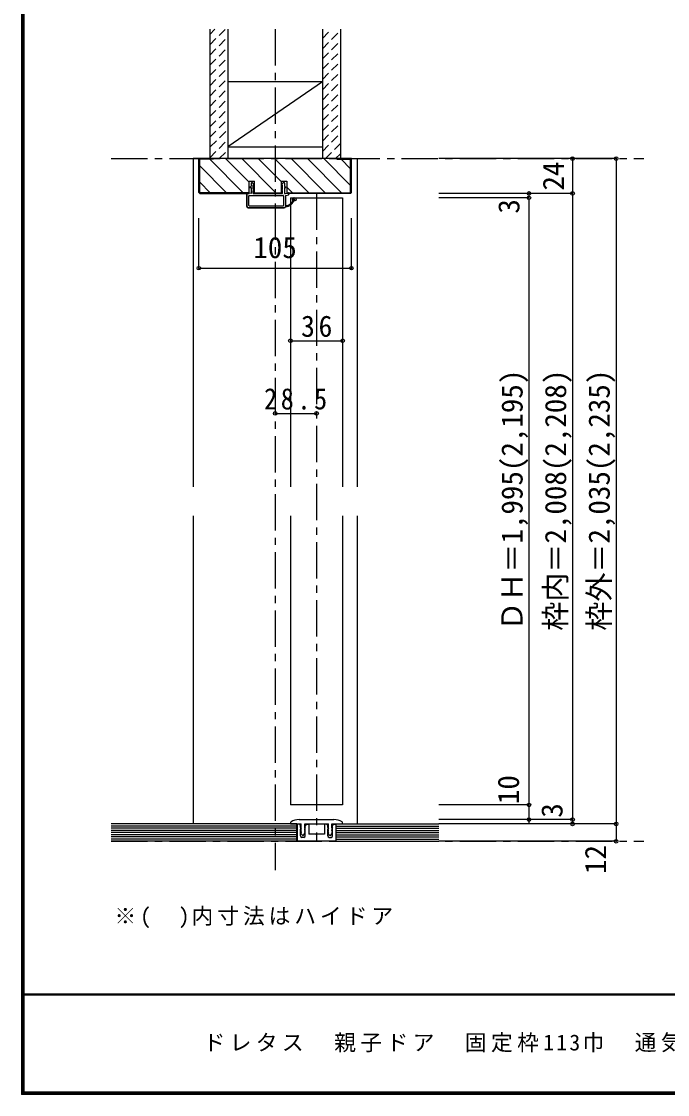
# Model space of a CAD drawing. Units: millimetres at full size, sheet at 1:5. Extents: x -973 to 977, y -718 to 696.
# Drawn here: x -973 to -528, y -701 to 38 of the extents above; entities that cross this region are included whole.
import ezdxf
from ezdxf.enums import TextEntityAlignment as Align

# ---------------------------------------------------------------- set-up
doc = ezdxf.new("R2010")
doc.units = ezdxf.units.MM
doc.header["$LTSCALE"] = 5
doc.header["$PDMODE"] = 32
doc.header["$PDSIZE"] = 2.5
doc.linetypes.add('CHAIN1', pattern=[8, 5, -1, 1, -1])
doc.linetypes.add('DASHED1', pattern=[1.8, 1.2, -0.6])
for name, color, linetype in [('0-0_補助線', 7, 'Continuous'), ('0-1_通り芯', 4, 'CHAIN1'), ('0-2_柱', 3, 'Continuous'), ('0-3_仕上げ', 7, 'Continuous'), ('0-4_枠', 3, 'Continuous'), ('0-6_扉', 6, 'Continuous'), ('0-7_金物', 7, 'Continuous'), ('0-A_文字', 3, 'Continuous'), ('0-B_寸法', 7, 'Continuous'), ('0-C_ハッチ', 4, 'DASHED1'), ('F-1_枠', 6, 'Continuous'), ('F-A_文字', 7, 'Continuous')]:
    doc.layers.add(name, color=color, linetype=linetype)
doc.styles.add('ＭＳ ゴシック', font='')
doc.styles.get('ＭＳ ゴシック').set_extended_font_data('MS Gothic')

# ---------------------------------------------------------------- blocks, each defined once
blk = doc.blocks.new('2')
at = {"layer": '0-0_補助線'}
for p, q in [((-9.846, -9.622), (-9.846, 15.078)), ((-8.846, 16.078), (0.354, 16.078)), ((-8.846, 15.878), (0.637, 15.878)), ((-8.446, 14.378), (-8.446, -8.922)), ((-8.146, 14.678), (-1.546, 14.678)), ((-1.246, 14.378), (-1.246, -8.922)), ((0.154, 11.653), (2.154, 11.653)), ((0.154, 11.653), (0.154, -8.497)), ((2.154, 10.953), (2.154, 11.653)), ((3.154, 11.653), (2.512, 10.83)), ((3.154, 11.653), (6.154, 11.653)), ((4.154, 13.753), (4.154, 13.053)), ((5.154, 13.053), (4.512, 13.876)), ((7.154, 13.053), (5.154, 13.053)), ((6.154, 10.953), (6.154, 11.653)), ((7.558, 12.258), (6.516, 10.835)), ((-1.48, -10.622), (-8.846, -10.622)), ((-1.546, -9.222), (-8.146, -9.222)), ((-1.189, -10.85), (-0.732, -12.694)), ((0.354, -12.922), (-0.441, -12.922)), ((0.154, -8.497), (2.154, -8.497)), ((4.154, -9.897), (0.154, -9.897)), ((0.154, -9.897), (0.154, -10.622)), ((0.154, -10.622), (0.645, -12.548)), ((2.154, -7.797), (2.154, -8.497)), ((3.154, -8.497), (2.512, -7.674)), ((3.154, -8.497), (6.154, -8.497)), ((4.154, -10.597), (4.154, -9.897)), ((5.154, -9.897), (4.512, -10.72)), ((7.154, -9.897), (5.154, -9.897)), ((6.154, -7.797), (6.154, -8.497)), ((7.558, -9.101), (6.516, -7.679))]:
    blk.add_line(p, q, dxfattribs=at)
for points in [[(-9.646, 15.078), (-9.646, -9.622), (-9.846, -9.622)], [(4.154, 13.053), (0.154, 13.053), (0.649, 15.723)]]:
    blk.add_lwpolyline(points, dxfattribs=at)
for centre, radius, start, end in [((-8.846, 15.078), 1, 90, 180), ((-8.846, 15.078), 0.8, 90, 180), ((0.354, 15.778), 0.3, 349.49875, 90), ((-8.146, 14.378), 0.3, 90, 180), ((-1.546, 14.378), 0.3, 0, 90), ((2.354, 10.953), 0.2, 180, 322.03043), ((4.354, 13.753), 0.2, 37.96957, 180), ((6.354, 10.953), 0.2, 180, 323.78053), ((7.154, 12.553), 0.5, 323.78053, 90), ((-8.846, -9.622), 1, 180, 270), ((-2.846, -10.72), 6, 179.06153, 259.29815), ((-8.146, -8.922), 0.3, 180, 270), ((-2.846, -10.72), 5.3, 178.93757, 259.29815), ((-1.546, -8.922), 0.3, 270, 0), ((-1.48, -10.922), 0.3, 13.9282, 90), ((-0.441, -12.622), 0.3, 193.9282, 270), ((0.354, -12.622), 0.3, 270, 14.29438), ((2.354, -7.797), 0.2, 37.96957, 180), ((4.354, -10.597), 0.2, 180, 322.03043), ((6.354, -7.797), 0.2, 36.21947, 180), ((7.154, -9.397), 0.5, 270, 36.21947), ((-3.896, -16.272), 0.35, 259.29815, 79.29815)]:
    blk.add_arc(centre, radius, start, end, dxfattribs=at)
blk.add_point((-3.896, -16.622), dxfattribs=at)

msp = doc.modelspace()

# ---------------------------------------------------------------- linework, layer by layer
at = {"layer": '0-1_通り芯'}
for p, q in [((-798.579, 32.5), (-798.579, -546.352)), ((-911.436, -56.5), (-544.722, -56.5)), ((-770.079, -80.5), (-770.079, -526.5)), ((-911.436, -526.5), (-544.722, -526.5))]:
    msp.add_line(p, q, dxfattribs=at)
at = {"layer": '0-2_柱', "color": 7}
msp.add_line((-831.079, -48.234), (-766.079, -3.5), dxfattribs=at)
at = {"layer": '0-2_柱'}
for p, q in [((-831.079, -3.5), (-766.079, -3.5)), ((-831.079, -48.5), (-766.079, -48.5))]:
    msp.add_line(p, q, dxfattribs=at)
at = {"layer": '0-3_仕上げ', "color": 2}
for p, q in [((-843.579, 32.5), (-843.579, -56.5)), ((-831.079, 32.5), (-831.079, -56.5)), ((-766.079, 32.5), (-766.079, -56.5)), ((-753.579, 32.5), (-753.579, -56.5)), ((-756.579, -514.5), (-685.722, -514.5)), ((-756.579, -526.5), (-756.579, -514.5)), ((-783.579, -526.5), (-911.436, -526.5)), ((-756.579, -526.5), (-685.722, -526.5))]:
    msp.add_line(p, q, dxfattribs=at)
at = {"layer": '0-3_仕上げ'}
for p, q in [((-783.579, -516), (-911.436, -516)), ((-756.579, -516), (-685.722, -516)), ((-783.579, -517.5), (-911.436, -517.5)), ((-783.579, -519), (-911.436, -519)), ((-783.579, -520.5), (-911.436, -520.5)), ((-783.579, -522), (-911.436, -522)), ((-783.579, -523.5), (-911.436, -523.5)), ((-756.579, -517.5), (-685.722, -517.5)), ((-756.579, -519), (-685.722, -519)), ((-756.579, -520.5), (-685.722, -520.5)), ((-756.579, -522), (-685.722, -522)), ((-756.579, -523.5), (-685.722, -523.5)), ((-783.579, -525), (-911.436, -525)), ((-756.579, -525), (-685.722, -525))]:
    msp.add_line(p, q, dxfattribs=at)
at = {"layer": '0-3_仕上げ', "color": 2}
msp.add_lwpolyline([(-783.579, -526.5), (-783.579, -514.5), (-911.436, -514.5)], dxfattribs=at)
at = {"layer": '0-4_枠', "color": 4}
for p, q in [((-851.079, -56.5), (-855.079, -56.5)), ((-855.079, -56.5), (-855.079, -282.5)), ((-746.079, -56.5), (-742.079, -56.5)), ((-742.079, -56.5), (-742.079, -282.5)), ((-855.079, -302.5), (-855.079, -514.5)), ((-742.079, -302.5), (-742.079, -514.5))]:
    msp.add_line(p, q, dxfattribs=at)
at = {"layer": '0-4_枠'}
for p, q in [((-746.079, -56.5), (-851.079, -56.5)), ((-850.579, -79.586), (-850.579, -57)), ((-841.079, -57), (-850.579, -57)), ((-841.079, -56.5), (-841.079, -57)), ((-756.079, -57), (-756.079, -56.5)), ((-756.079, -57), (-746.579, -57)), ((-746.579, -79.586), (-746.579, -57)), ((-816.579, -72), (-812.879, -72)), ((-816.579, -80.5), (-816.579, -72)), ((-812.879, -80.5), (-812.879, -72)), ((-794.279, -80.5), (-794.279, -72)), ((-850.165, -80), (-850.579, -79.586)), ((-850.372, -80.5), (-816.579, -80.5)), ((-816.579, -80), (-850.165, -80)), ((-812.879, -80), (-794.279, -80)), ((-812.879, -80.5), (-794.279, -80.5)), ((-790.579, -80), (-746.993, -80)), ((-746.786, -80.5), (-790.579, -80.5)), ((-746.993, -80), (-746.579, -79.586))]:
    msp.add_line(p, q, dxfattribs=at)
for points in [[(-850.372, -80.5), (-851.079, -79.793), (-851.079, -56.5)], [(-746.786, -80.5), (-746.079, -79.793), (-746.079, -56.5)], [(-794.279, -72), (-790.579, -72), (-790.579, -80.5)]]:
    msp.add_lwpolyline(points, dxfattribs=at)
at = {"layer": '0-6_扉'}
for p, q in [((-788.079, -83.5), (-752.079, -83.5)), ((-788.079, -83.5), (-788.079, -282.5)), ((-752.079, -83.5), (-752.079, -282.5)), ((-788.079, -302.5), (-788.079, -501.5)), ((-752.079, -302.5), (-752.079, -501.5)), ((-752.079, -501.5), (-788.079, -501.5))]:
    msp.add_line(p, q, dxfattribs=at)
at = {"layer": '0-7_金物'}
for p, q in [((-788.079, -514.5), (-788.079, -514.017)), ((-788.079, -514.5), (-780.729, -514.5)), ((-782.129, -514.8), (-783.579, -514.8)), ((-783.579, -526.5), (-783.579, -514.8)), ((-783.479, -514.8), (-783.479, -526.5)), ((-782.079, -511.5), (-758.079, -511.5)), ((-781.129, -517.05), (-781.129, -515.8)), ((-781.129, -517.05), (-780.922, -517.396)), ((-780.729, -517.5), (-780.729, -514.5)), ((-778.229, -517.5), (-778.229, -514.5)), ((-778.229, -514.5), (-761.929, -514.5)), ((-777.829, -517.05), (-778.036, -517.396)), ((-777.829, -517.05), (-777.829, -515.8)), ((-776.829, -514.8), (-775.479, -514.8)), ((-775.479, -514.8), (-775.479, -521.5)), ((-763.329, -514.8), (-764.679, -514.8)), ((-764.679, -514.8), (-764.679, -521.5)), ((-762.329, -517.05), (-762.329, -515.8)), ((-762.329, -517.05), (-762.122, -517.396)), ((-761.929, -517.5), (-761.929, -514.5)), ((-759.429, -517.5), (-759.429, -514.5)), ((-759.429, -514.5), (-752.079, -514.5)), ((-759.029, -517.05), (-759.236, -517.396)), ((-759.029, -517.05), (-759.029, -515.8)), ((-758.029, -514.8), (-756.579, -514.8)), ((-756.679, -514.8), (-756.679, -526.5)), ((-756.579, -526.5), (-756.579, -514.8)), ((-752.079, -514.5), (-752.079, -514.017)), ((-781.129, -518.05), (-780.922, -517.704)), ((-781.129, -522.8), (-781.129, -518.05)), ((-780.729, -517.5), (-780.936, -517.846)), ((-780.729, -519), (-780.936, -519.346)), ((-780.729, -520), (-780.936, -519.654)), ((-780.729, -520.5), (-780.936, -520.846)), ((-779.846, -522.34), (-780.899, -521.204)), ((-780.729, -520), (-780.729, -520.5)), ((-778.829, -523.8), (-780.129, -523.8)), ((-779.112, -522.34), (-778.059, -521.204)), ((-778.229, -517.5), (-778.022, -517.846)), ((-778.229, -518.5), (-778.022, -518.154)), ((-778.229, -519), (-778.229, -518.5)), ((-778.229, -519), (-778.022, -519.346)), ((-778.229, -520), (-778.022, -519.654)), ((-778.229, -520.5), (-778.229, -520)), ((-778.229, -520.5), (-778.022, -520.846)), ((-777.829, -518.05), (-778.036, -517.704)), ((-777.829, -522.8), (-777.829, -518.05)), ((-770.579, -521.5), (-775.479, -521.5)), ((-770.079, -522), (-770.579, -521.5)), ((-770.079, -522), (-769.579, -521.5)), ((-764.679, -521.5), (-769.579, -521.5)), ((-762.329, -518.05), (-762.122, -517.704)), ((-762.329, -522.8), (-762.329, -518.05)), ((-761.929, -517.5), (-762.136, -517.846)), ((-761.929, -518.5), (-762.136, -518.154)), ((-761.929, -519), (-762.136, -519.346)), ((-761.929, -520), (-762.136, -519.654)), ((-761.929, -520.5), (-762.136, -520.846)), ((-761.046, -522.34), (-762.099, -521.204)), ((-761.929, -519), (-761.929, -518.5)), ((-761.929, -520.5), (-761.929, -520)), ((-761.329, -523.8), (-760.029, -523.8)), ((-760.312, -522.34), (-759.259, -521.204)), ((-759.429, -517.5), (-759.222, -517.846)), ((-759.429, -519), (-759.222, -519.346)), ((-759.429, -520), (-759.222, -519.654)), ((-759.429, -520), (-759.429, -520.5)), ((-759.429, -520.5), (-759.222, -520.846)), ((-759.029, -518.05), (-759.236, -517.704)), ((-759.029, -522.8), (-759.029, -518.05)), ((-756.579, -526.5), (-783.579, -526.5))]:
    msp.add_line(p, q, dxfattribs=at)
for points in [[(-780.729, -519), (-780.729, -518.5), (-780.936, -518.154)], [(-759.429, -519), (-759.429, -518.5), (-759.222, -518.154)]]:
    msp.add_lwpolyline(points, dxfattribs=at)
for centre, radius, start, end in [((-787.079, -514.017), 1, 123.74899, 180), ((-782.079, -521.5), 10, 90, 123.74899), ((-782.129, -515.8), 1, 0, 90), ((-776.829, -515.8), 1, 90, 180), ((-763.329, -515.8), 1, 0, 90), ((-758.029, -515.8), 1, 90, 180), ((-758.079, -521.5), 10, 56.25101, 90), ((-753.079, -514.017), 1, 0, 56.25101), ((-780.129, -522.8), 1, 180, 270), ((-780.679, -518), 0.3, 149.05365, 210.94635), ((-780.679, -519.5), 0.3, 149.05365, 210.94635), ((-780.679, -521), 0.3, 149.05362, 222.83826), ((-781.179, -517.55), 0.3, 329.05368, 30.94635), ((-779.479, -522), 0.5, 222.83826, 317.16174), ((-778.829, -522.8), 1, 270, 0), ((-777.779, -517.55), 0.3, 149.05365, 210.94632), ((-778.279, -521), 0.3, 317.16174, 30.94632), ((-778.279, -518), 0.3, 329.05365, 30.94632), ((-778.279, -519.5), 0.3, 329.05365, 30.94632), ((-761.329, -522.8), 1, 180, 270), ((-761.879, -518), 0.3, 149.05366, 210.94634), ((-761.879, -519.5), 0.3, 149.05366, 210.94634), ((-761.879, -521), 0.3, 149.0537, 222.83827), ((-762.379, -517.55), 0.3, 329.05368, 30.94635), ((-760.679, -522), 0.5, 222.83827, 317.16174), ((-760.029, -522.8), 1, 270, 0), ((-758.979, -517.55), 0.3, 149.05365, 210.94632), ((-759.479, -521), 0.3, 317.16174, 30.94638), ((-759.479, -518), 0.3, 329.05365, 30.94635), ((-759.479, -519.5), 0.3, 329.05365, 30.94635)]:
    msp.add_arc(centre, radius, start, end, dxfattribs=at)
at = {"layer": '0-B_寸法', "color": 4}
for p, q in [((-563.722, -56.5), (-685.722, -56.5)), ((-593.722, -56.5), (-593.722, -514.5)), ((-563.722, -56.5), (-563.722, -526.5)), ((-593.722, -80.5), (-685.722, -80.5)), ((-623.722, -80.5), (-623.722, -514.5)), ((-623.722, -83.5), (-685.722, -83.5)), ((-851.079, -131.922), (-851.079, -97.4)), ((-788.079, -181.922), (-752.079, -181.922)), ((-798.579, -231.922), (-770.079, -231.922)), ((-623.722, -501.5), (-685.722, -501.5)), ((-593.722, -511.5), (-685.722, -511.5)), ((-563.722, -514.5), (-685.722, -514.5)), ((-563.722, -526.5), (-685.722, -526.5))]:
    msp.add_line(p, q, dxfattribs=at)
msp.add_lwpolyline([(-851.079, -131.922), (-746.079, -131.922), (-746.079, -97.4)], dxfattribs=at)
at = {"layer": '0-B_寸法'}
for p in [(-593.722, -56.5), (-563.722, -56.5), (-623.722, -80.5), (-593.722, -80.5), (-623.722, -83.5), (-851.079, -131.922), (-746.079, -131.922), (-788.079, -181.922), (-752.079, -181.922), (-798.579, -231.922), (-770.079, -231.922), (-623.722, -501.5), (-623.722, -511.5), (-593.722, -511.5), (-593.722, -514.5), (-563.722, -514.5), (-563.722, -526.5)]:
    msp.add_point(p, dxfattribs=at)
at = {"layer": '0-C_ハッチ'}
for p, q in [((-843.579, 28.96), (-840.039, 32.5)), ((-843.579, 21.889), (-832.968, 32.5)), ((-766.079, 26.252), (-759.831, 32.5)), ((-766.079, 19.181), (-753.579, 31.681)), ((-843.579, 14.818), (-831.079, 27.318)), ((-766.079, 12.11), (-753.579, 24.61)), ((-843.579, 7.747), (-831.079, 20.247)), ((-766.079, 5.039), (-753.579, 17.539)), ((-843.579, 0.676), (-831.079, 13.176)), ((-766.079, -2.032), (-753.579, 10.468)), ((-843.579, -6.395), (-831.079, 6.105)), ((-766.079, -9.103), (-753.579, 3.397)), ((-843.579, -13.466), (-831.079, -0.966)), ((-766.079, -16.174), (-753.579, -3.674)), ((-843.579, -20.537), (-831.079, -8.037)), ((-766.079, -23.246), (-753.579, -10.746)), ((-843.579, -27.608), (-831.079, -15.108)), ((-766.079, -30.317), (-753.579, -17.817)), ((-843.579, -34.679), (-831.079, -22.179)), ((-843.579, -41.751), (-831.079, -29.251)), ((-766.079, -37.388), (-753.579, -24.888)), ((-843.258, -48.5), (-831.079, -36.322)), ((-766.079, -44.459), (-753.579, -31.959)), ((-843.579, -55.893), (-831.079, -43.393)), ((-766.079, -51.53), (-753.579, -39.03)), ((-837.115, -56.5), (-831.079, -50.464)), ((-763.978, -56.5), (-753.579, -46.101)), ((-756.907, -56.5), (-753.579, -53.172))]:
    msp.add_line(p, q, dxfattribs=at)
at = {"layer": '0-C_ハッチ', "linetype": 'Continuous'}
for p, q in [((-843.677, -57), (-820.677, -80)), ((-832.863, -56.5), (-816.579, -72.784)), ((-821.55, -56.5), (-798.05, -80)), ((-810.236, -56.5), (-794.279, -72.457)), ((-798.922, -56.5), (-775.422, -80)), ((-787.608, -56.5), (-764.108, -80)), ((-776.295, -56.5), (-752.795, -80)), ((-764.981, -56.5), (-746.579, -74.902)), ((-753.167, -57), (-746.579, -63.588)), ((-850.579, -61.412), (-831.991, -80)), ((-850.579, -72.725), (-843.304, -80)), ((-790.579, -76.157), (-786.736, -80))]:
    msp.add_line(p, q, dxfattribs=at)
at = {"layer": 'F-1_枠'}
for p, q in [((-973.347, 695.833), (-973.347, -700.833)), ((-972.514, 695.833), (-972.514, -700.833)), ((-971.68, 695.833), (-971.68, -700.833)), ((976.653, -631.667), (-973.347, -631.667)), ((976.653, -632.5), (-973.347, -632.5)), ((976.653, -699.167), (-973.347, -699.167)), ((976.653, -700), (-973.347, -700)), ((976.653, -700.833), (-973.347, -700.833))]:
    msp.add_line(p, q, dxfattribs=at)

# ---------------------------------------------------------------- block references
at = {"layer": '0-7_金物', "rotation": 90}
msp.add_blockref('2', (-802.001, -80.654), dxfattribs=at)

# ---------------------------------------------------------------- texts
at = {"layer": '0-A_文字', "color": 7, "insert": (-909.286, -586.31), "char_height": 11, "attachment_point": 7, "style": 'ＭＳ ゴシック'}
msp.add_mtext('\\T1.18;※(\u3000)内寸法はハイドア', dxfattribs=at)
at = {"layer": '0-B_寸法', "style": 'ＭＳ ゴシック'}
for s, p in [('24', (-595.212, -78.5)), ('3', (-625.885, -94.385)), ('ＤＨ＝1,995(2,195)', (-623.722, -381.5)), ('枠内＝2,008(2,208)', (-593.722, -381.5)), ('枠外＝2,035(2,235)', (-563.722, -381.5)), ('10', (-626.222, -500.875)), ('3', (-596.222, -510.25)), ('12', (-566.222, -549.016))]:
    msp.add_text(s, height=14.66, rotation=90, dxfattribs=at).set_placement(p, align=Align.BOTTOM_LEFT)
msp.add_text('105', height=14.66, dxfattribs=at).set_placement((-813.579, -129.422), align=Align.BOTTOM_LEFT)
at = {"layer": '0-B_寸法', "char_height": 14.66, "attachment_point": 7, "style": 'ＭＳ ゴシック'}
for s, insert in [('\\T1.27;\\W0.95;36', (-780.704, -179.422)), ('\\T1.28;\\W0.9;28.5', (-806.204, -229.422))]:
    msp.add_mtext(s, dxfattribs=dict(at, insert=insert))
at = {"layer": 'F-A_文字', "insert": (-847.938, -673.333), "char_height": 11, "attachment_point": 7, "style": 'ＭＳ ゴシック'}
msp.add_mtext('\\T1.2;ドレタス\u3000親子ドア\u3000固定枠113巾\u3000通気\u3000樹脂下枠\u3000枠外W1,189', dxfattribs=at)

doc.saveas('drawing.dxf')
